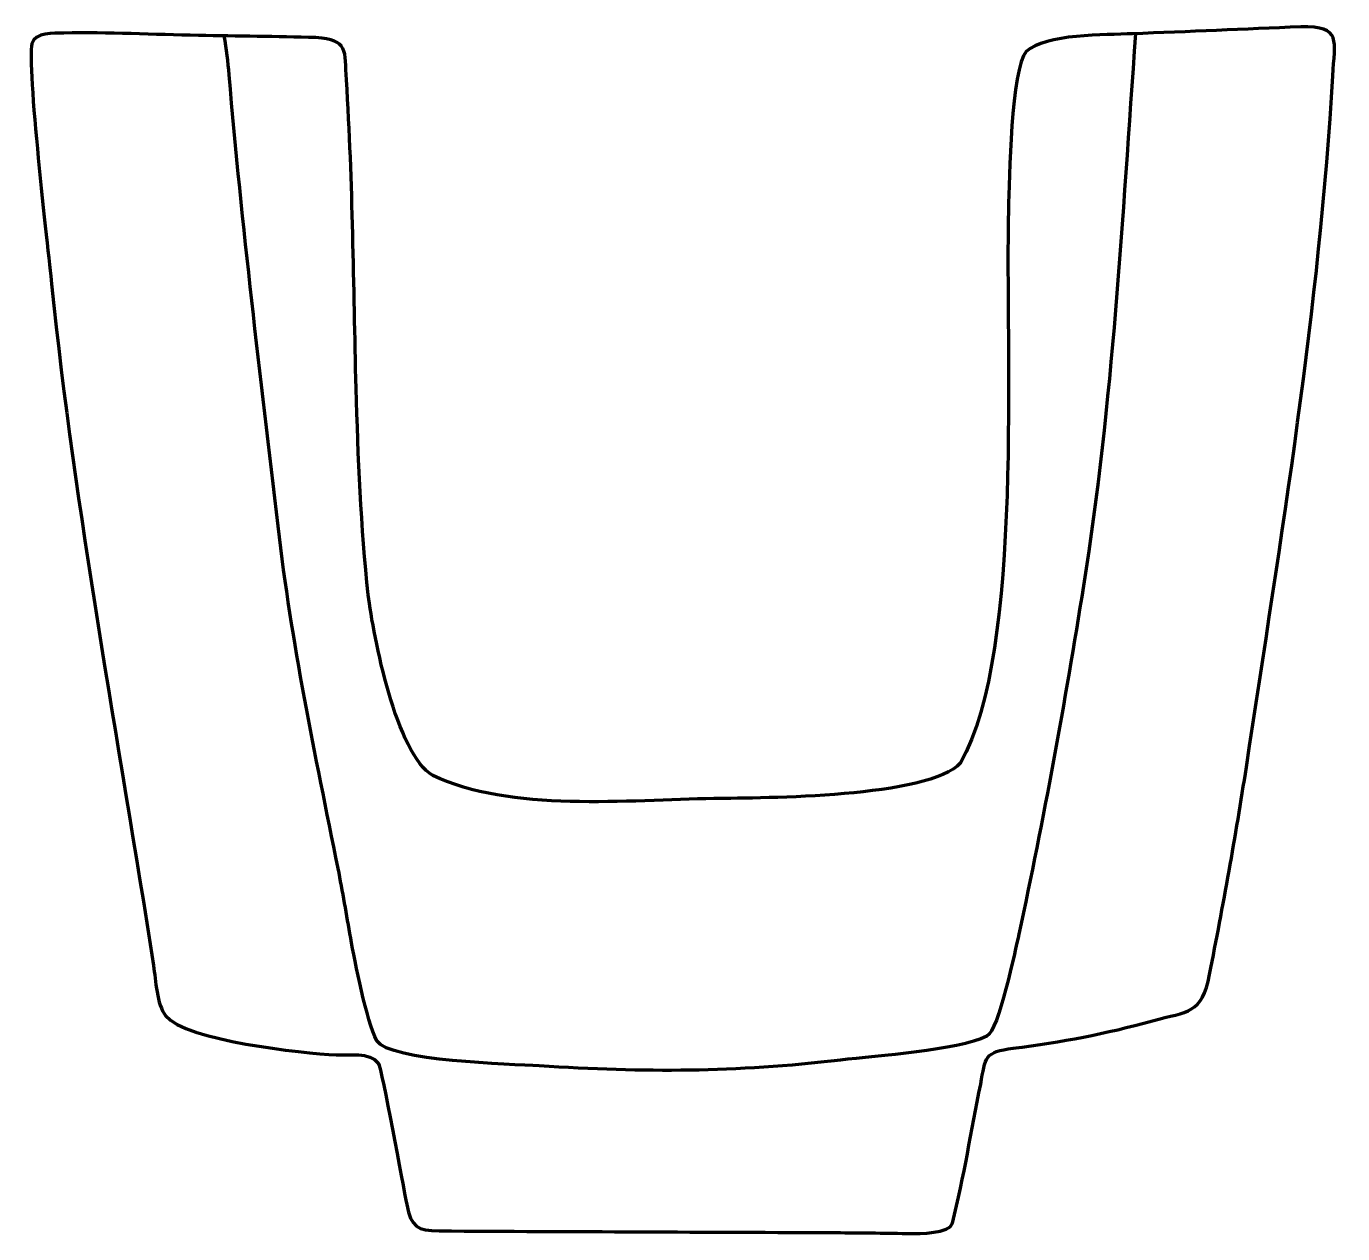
# Model space of a CAD drawing. Header units: millimetres. Extents: x 1309 to 1737, y 64 to 456.
import ezdxf

# ---------------------------------------------------------------- set-up
doc = ezdxf.new("R2010")
doc.units = ezdxf.units.MM
doc.header["$MEASUREMENT"] = 0
doc.layers.add('layer 2', color=7, linetype='Continuous')
doc.layers.add('layer 3', color=7, linetype='Continuous')

msp = doc.modelspace()

# ---------------------------------------------------------------- linework, layer by layer
at = {"layer": 'layer 2', "color": 142, "lineweight": 158}
msp.add_open_spline([(1669.4099, 453.5223), (1664.9681, 392.9718), (1662.0883, 334.2835), (1652.4749, 274.1201), (1652.4749, 274.1201), (1646.4778, 236.6509), (1639.5539, 198.1118), (1631.4799, 161.0482), (1631.4799, 161.0482), (1630.3492, 155.8284), (1624.9389, 129.8162), (1621.0888, 127.8438), (1621.0888, 127.8438), (1611.4636, 123.1942), (1585.498, 121.5347), (1573.588, 120.1109), (1573.588, 120.1109), (1539.1783, 116.072), (1510.1688, 116.0345), (1475.6958, 118.2136), (1475.6958, 118.2136), (1466.593, 118.789), (1427.178, 119.6702), (1422.9109, 126.3711), (1422.9109, 126.3711), (1419.5786, 132.9328), (1415.8764, 151.9907), (1414.4658, 159.7646), (1414.4658, 159.7646), (1413.099, 167.2975), (1411.8741, 174.8581), (1410.394, 182.3693), (1410.394, 182.3693), (1402.8301, 219.8525), (1395.2975, 255.411), (1390.863, 293.53), (1390.863, 293.53), (1385.1568, 342.3577), (1379.1178, 391.1209), (1375.0029, 440.1186), (1375.0029, 440.1186), (1374.6392, 444.4803), (1374.2024, 448.469), (1373.3365, 452.7706)], degree=3, knots=[0, 0, 0, 0, 0.08333333, 0.08333333, 0.08333333, 0.08333333, 0.16666667, 0.16666667, 0.16666667, 0.16666667, 0.25, 0.25, 0.25, 0.25, 0.33333333, 0.33333333, 0.33333333, 0.33333333, 0.41666667, 0.41666667, 0.41666667, 0.41666667, 0.5, 0.5, 0.5, 0.5, 0.58333333, 0.58333333, 0.58333333, 0.58333333, 0.66666667, 0.66666667, 0.66666667, 0.66666667, 0.75, 0.75, 0.75, 0.75, 0.83333333, 0.83333333, 0.83333333, 0.83333333, 1, 1, 1, 1], dxfattribs=at)
at = {"layer": 'layer 3', "color": 242, "lineweight": 158}
msp.add_open_spline([(1573.5347, 64.0603), (1530.0776, 64.2697), (1486.6201, 64.3675), (1443.1634, 64.638), (1443.1634, 64.638), (1436.1288, 64.6818), (1434.0654, 65.9421), (1432.6653, 73.191), (1432.6653, 73.191), (1431.529, 79.1025), (1424.5602, 117.1027), (1423.4078, 119.1401), (1423.4078, 119.1401), (1420.5264, 122.8728), (1413.9001, 121.5988), (1409.7049, 121.7881), (1409.7049, 121.7881), (1398.755, 122.359), (1360.8283, 126.4046), (1354.3239, 134.5561), (1354.3239, 134.5561), (1351.4794, 138.1208), (1351.1257, 146.0978), (1350.4097, 150.7825), (1350.4097, 150.7825), (1338.9308, 224.8327), (1324.9587, 297.5306), (1317.3146, 372.2274), (1317.3146, 372.2274), (1316.1333, 383.616), (1309.0988, 443.6636), (1310.9322, 450.2736), (1310.9322, 450.2736), (1311.9925, 454.0963), (1317.9343, 453.6253), (1321.2605, 453.7019), (1321.2605, 453.7019), (1335.5671, 453.992), (1350.6493, 453.1944), (1365.0577, 452.9254), (1365.0577, 452.9254), (1377.7356, 452.6934), (1390.4906, 452.6262), (1403.1554, 452.2541), (1403.1554, 452.2541), (1413.9494, 451.4844), (1412.4453, 448.0019), (1413.0705, 438.5035), (1413.0705, 438.5035), (1415.2298, 404.829), (1415.3481, 371.932), (1416.2281, 338.2988), (1416.2281, 338.2988), (1416.8622, 316.4027), (1417.7745, 292.9177), (1420.1541, 271.1851), (1420.1541, 271.1851), (1421.8864, 257.7254), (1429.21, 219.4199), (1441.1674, 212.5551), (1441.1674, 212.5551), (1465.8941, 200.5522), (1504.9885, 204.6007), (1532.3972, 205.0412), (1532.3972, 205.0412), (1548.636, 205.2928), (1602.3381, 205.2507), (1612.5662, 216.6321), (1612.5662, 216.6321), (1633.2678, 253.66), (1626.8964, 351.2522), (1628.132, 396.6314), (1628.132, 396.6314), (1628.3777, 405.551), (1628.9758, 442.4414), (1633.9102, 447.7087), (1633.9102, 447.7087), (1640.0531, 453.514), (1659.6406, 453.1083), (1668.3812, 453.4768), (1668.3812, 453.4768), (1686.6196, 454.2022), (1704.8002, 454.965), (1723.035, 455.7614), (1723.035, 455.7614), (1736.6762, 455.9064), (1734.0086, 451.3384), (1733.4416, 439.8491), (1733.4416, 439.8491), (1729.2774, 365.0145), (1716.5951, 289.3593), (1705.3943, 215.2309), (1705.3943, 215.2309), (1701.904, 192.8587), (1697.8689, 170.1664), (1693.4556, 147.957), (1693.4556, 147.957), (1690.8653, 134.9217), (1686.5537, 136.0685), (1674.9017, 132.8744), (1674.9017, 132.8744), (1659.6076, 128.682), (1645.4095, 125.9217), (1629.6786, 123.9524), (1629.6786, 123.9524), (1620.193, 122.7787), (1620.7398, 121.0267), (1619.0893, 112.3084), (1619.0893, 112.3084), (1615.9863, 96.961), (1613.7166, 82.4083), (1609.9359, 67.0853), (1609.9359, 67.0853), (1609.1153, 63.7593), (1598.9748, 63.7224), (1596.3895, 63.7745), (1596.3895, 63.7745), (1588.7874, 63.9277), (1581.1401, 63.9951), (1573.5347, 64.0603)], degree=3, knots=[0, 0, 0, 0, 0.03225806, 0.03225806, 0.03225806, 0.03225806, 0.06451613, 0.06451613, 0.06451613, 0.06451613, 0.09677419, 0.09677419, 0.09677419, 0.09677419, 0.12903226, 0.12903226, 0.12903226, 0.12903226, 0.16129032, 0.16129032, 0.16129032, 0.16129032, 0.19354839, 0.19354839, 0.19354839, 0.19354839, 0.22580645, 0.22580645, 0.22580645, 0.22580645, 0.25806452, 0.25806452, 0.25806452, 0.25806452, 0.29032258, 0.29032258, 0.29032258, 0.29032258, 0.32258065, 0.32258065, 0.32258065, 0.32258065, 0.35483871, 0.35483871, 0.35483871, 0.35483871, 0.38709677, 0.38709677, 0.38709677, 0.38709677, 0.41935484, 0.41935484, 0.41935484, 0.41935484, 0.4516129, 0.4516129, 0.4516129, 0.4516129, 0.48387097, 0.48387097, 0.48387097, 0.48387097, 0.51612903, 0.51612903, 0.51612903, 0.51612903, 0.5483871, 0.5483871, 0.5483871, 0.5483871, 0.58064516, 0.58064516, 0.58064516, 0.58064516, 0.61290323, 0.61290323, 0.61290323, 0.61290323, 0.64516129, 0.64516129, 0.64516129, 0.64516129, 0.67741935, 0.67741935, 0.67741935, 0.67741935, 0.70967742, 0.70967742, 0.70967742, 0.70967742, 0.74193548, 0.74193548, 0.74193548, 0.74193548, 0.77419355, 0.77419355, 0.77419355, 0.77419355, 0.80645161, 0.80645161, 0.80645161, 0.80645161, 0.83870968, 0.83870968, 0.83870968, 0.83870968, 0.87096774, 0.87096774, 0.87096774, 0.87096774, 0.90322581, 0.90322581, 0.90322581, 0.90322581, 0.93548387, 0.93548387, 0.93548387, 0.93548387, 1, 1, 1, 1], dxfattribs=at)

doc.saveas('drawing.dxf')
